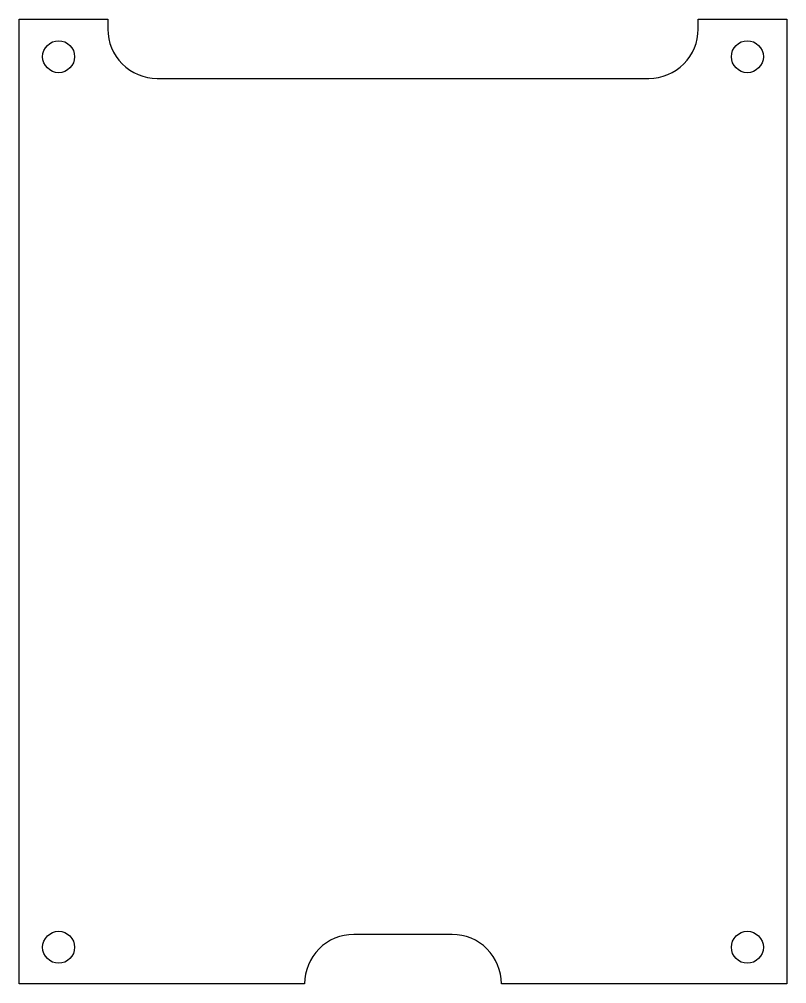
# Model space of a CAD drawing. Header units: millimetres. Extents: x -39 to 39, y -60 to 38.
import ezdxf

# ---------------------------------------------------------------- set-up
doc = ezdxf.new("R2010")
doc.units = ezdxf.units.MM
doc.layers.get('0').update_dxf_attribs({"linetype": 'CONTINUOUS'})

msp = doc.modelspace()

# ---------------------------------------------------------------- linework, layer by layer
msp.add_lwpolyline([(-5, -55, 0.414214), (-10, -60), (-39, -60), (-39, 38), (-30, 38), (-30, 37, 0.414214), (-25, 32), (25, 32, 0.414214), (30, 37), (30, 38), (39, 38), (39, -60), (10, -60, 0.414214), (5, -55)], format="xyb", close=True)
for centre in [(-35, 34.2), (35, 34.2), (-35, -56.3), (35, -56.3)]:
    msp.add_circle(centre, 1.625)

doc.saveas('drawing.dxf')
